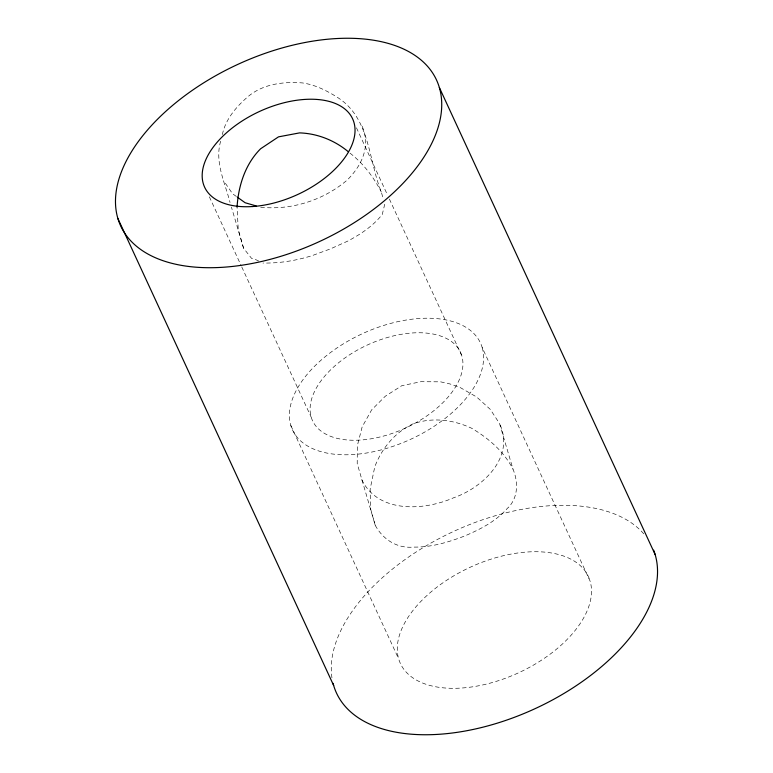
<?xml version="1.0" encoding="UTF-8"?>
<svg xmlns="http://www.w3.org/2000/svg" width="773" height="773" viewBox="0 0 773 773"><rect width="100%" height="100%" fill="white"/><g stroke="black" fill="none" stroke-linecap="round" stroke-linejoin="round"><path stroke-width="0.58" stroke-dasharray="3.87 2.9" d="M220.653 141.198C214.479 162.098 224.962 182.525 230.045 202.458M222.353 134.589C225.455 119.467 235.881 107.254 247.176 97.33C262.385 83.977 282.928 81.474 302.417 82.924C315.645 84.798 327.452 90.972 338.564 98.103C370.132 118.984 368.45 160.272 381.34 192.1L383.186 198.719M384.722 204.236L382.277 214.44C373.05 226.035 360.759 234.2 347.657 241.147L330.303 248.945L311.992 255.67C295.962 260.656 279.623 263.342 262.955 263.042M260.665 207.232C291.643 210.401 323.549 200.265 347.27 179.993C362.257 165.103 371.34 145.411 361.406 124.608M258.791 261.081L253.592 258.626L251.631 258.443L243.563 248.21L231.398 207.029M236.393 196.487L232.509 193.704L223.629 180.727M349.976 153.112C363.32 163.461 373.688 177.114 381.34 192.1M375.234 525.292C382.345 538.52 395.476 547.68 410.927 547.245L411.932 547.042C430.232 547.738 447.973 542.424 464.882 535.911C480.574 529.157 496.256 521.157 507.61 508.074L508.354 507.561C518.325 496.991 518.287 481.908 513.011 469.182L499.522 423.507L490.304 409.39L476.68 397.003L459.587 387.196L449.915 383.93L440.523 381.823L420.947 381.707L401.825 385.688L385.283 396.24L371.639 409.883L362.16 426.88L357.358 445.606L357.213 463.597L375.234 525.292L370.451 508.392L370.17 488.98L374.808 466.689C381.91 448.185 394.916 432.31 413.091 423.826C432.059 417.14 452.408 419.604 470.486 427.72L471.723 428.3C488.613 438.33 503.928 451.519 513.011 469.182M361.735 479.627C378.21 513.697 424.406 510.682 453.616 497.773C482.681 487.811 515.465 457.017 499.522 423.507M482.178 347.531A103.553 58.052 -24.8 0 1 353.01 454.553A103.553 58.052 -24.8 0 1 324.312 357.416A103.553 58.052 -24.8 0 1 482.178 347.531L590.079 581.045A103.553 58.052 -24.8 0 1 460.911 688.076A103.553 58.052 -24.8 0 1 432.213 590.93A103.553 58.052 -24.8 0 1 590.079 581.045M356.45 127.787L387.35 194.661M389.379 199.048L461.819 355.822A81.513 45.704 -24.8 0 1 360.131 440.069A81.513 45.704 -24.8 0 1 337.55 363.61A81.513 45.704 -24.8 0 1 461.819 355.822M209.357 196.815L241.273 265.883M241.775 266.985L311.181 417.178M290.822 425.469L398.723 658.992M243.563 248.21L238.229 229.426L237.06 207M331.955 677.805A173.964 97.533 -24.8 0 1 454.843 530.858A173.964 97.533 -24.8 0 1 644.798 535.071"/><path stroke-width="1.16" d="M237.06 207C238.432 185.704 245.205 164.166 260.598 148.774L278.502 136.86L299.586 132.888C317.336 133.468 334.516 140.299 348.14 151.595M256.23 205.956L245.138 202.748L237.369 197.183M439.344 87.513A173.964 97.533 -24.8 0 1 222.334 267.313A173.964 97.533 -24.8 0 1 174.128 104.123A173.964 97.533 -24.8 0 1 439.344 87.513L655.146 554.55M117.854 218.45L333.656 685.487M653.649 550.163A173.964 97.533 -24.8 0 1 524.22 713.421A173.964 97.533 -24.8 0 1 333.066 683.342M252.23 206.555A81.513 45.704 -24.8 0 0 353.918 122.308A81.513 45.704 -24.8 0 0 229.649 130.086A81.513 45.704 -24.8 0 0 252.23 206.555"/></g></svg>
